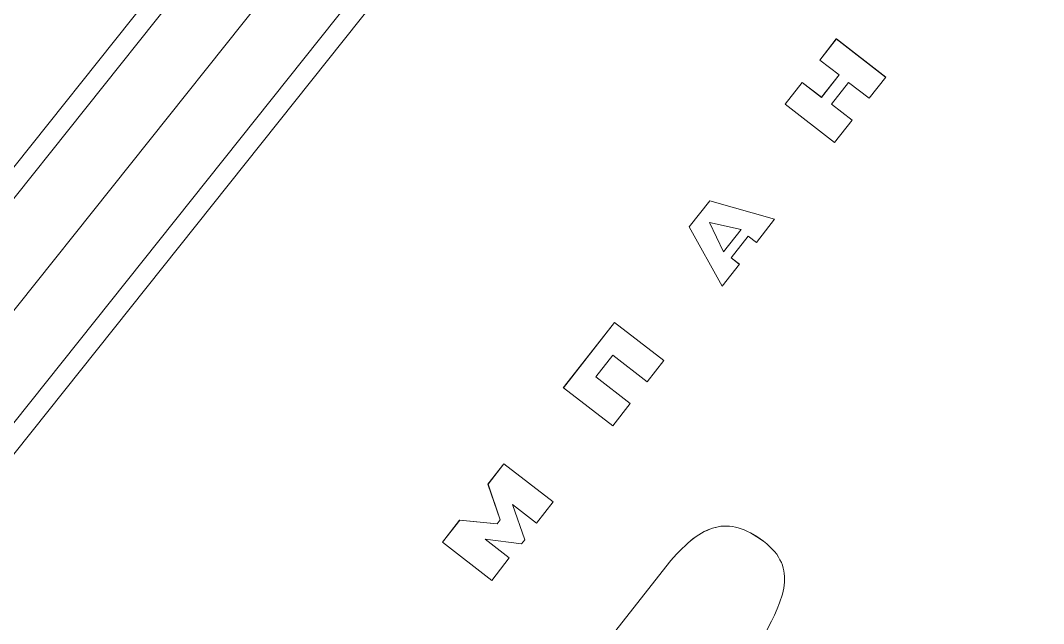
# Model space of a CAD drawing. Header units: millimetres. Extents: x -229914 to 856942, y -268655 to 87212.
# Drawn here: x -134822.1 to -134687.6, y 20069.2 to 20148.5 of the extents above; entities that cross this region are included whole.
import ezdxf

# ---------------------------------------------------------------- set-up
doc = ezdxf.new("R2010")
doc.units = ezdxf.units.MM

# ---------------------------------------------------------------- blocks, each defined once
blk = doc.blocks.new('Т912NEW')
at = {"color": 7, "linetype": 'Continuous', "lineweight": 15}
for p, q in [((4310.75, 545.17), (4310.75, 1545.17)), ((4298.98, 557.17), (4298.98, 1533.17)), ((4301.56, 557.17), (4301.56, 1533.17)), ((4319.94, 1533.17), (4319.94, 557.17)), ((4322.51, 1533.17), (4322.51, 557.17)), ((4373.11, 992.2), (4381.31, 992.32)), ((4373.14, 988.67), (4373.11, 992.2)), ((4373.12, 992.2), (4373.11, 992.2)), ((4373.12, 992.2), (4381.32, 992.32)), ((4373.15, 988.67), (4373.12, 992.2)), ((4381.32, 992.32), (4381.31, 992.32)), ((4381.32, 992.32), (4381.35, 988.77)), ((4373.15, 988.67), (4373.14, 988.67)), ((4376.35, 988.73), (4373.15, 988.67)), ((4376.38, 984.98), (4376.35, 988.73)), ((4376.39, 984.98), (4376.35, 988.73)), ((4381.35, 988.77), (4377.94, 988.72)), ((4377.94, 988.72), (4377.98, 985.08)), ((4373.18, 984.92), (4376.38, 984.98)), ((4373.18, 984.92), (4376.39, 984.98)), ((4376.39, 984.98), (4376.38, 984.98)), ((4377.98, 985.08), (4381.38, 985.14)), ((4377.98, 985.08), (4381.39, 985.14)), ((4381.39, 985.14), (4381.38, 985.14)), ((4381.43, 981.4), (4381.39, 985.14)), ((4373.21, 981.29), (4373.18, 984.92)), ((4373.22, 981.29), (4373.18, 984.92)), ((4373.18, 984.92), (4373.18, 984.92)), ((4373.22, 981.29), (4373.21, 981.29)), ((4381.43, 981.4), (4373.22, 981.29)), ((4373.35, 965.18), (4381.52, 968.57)), ((4373.36, 965.18), (4381.53, 968.57)), ((4381.53, 968.57), (4381.52, 968.57)), ((4381.53, 968.57), (4381.56, 964.71)), ((4373.39, 960.8), (4373.35, 965.18)), ((4373.36, 965.18), (4373.35, 965.18)), ((4373.39, 960.8), (4373.36, 965.18)), ((4378.95, 964.78), (4375.1, 962.9)), ((4378.97, 961.05), (4378.94, 964.77)), ((4378.98, 961.05), (4378.95, 964.78)), ((4381.56, 964.71), (4380.22, 964.69)), ((4380.22, 964.69), (4380.26, 961.06)), ((4378.98, 961.05), (4375.1, 962.9)), ((4381.63, 957.41), (4373.39, 960.8)), ((4381.63, 957.41), (4373.39, 960.8)), ((4373.39, 960.8), (4373.39, 960.8)), ((4380.26, 961.06), (4381.59, 961.07)), ((4380.26, 961.06), (4381.6, 961.07)), ((4381.6, 961.07), (4381.59, 961.07)), ((4381.63, 957.41), (4381.6, 961.07)), ((4381.63, 957.41), (4381.63, 957.41)), ((4373.53, 944.84), (4381.72, 944.96)), ((4373.53, 944.84), (4381.73, 944.96)), ((4373.62, 933.93), (4373.53, 944.84)), ((4373.53, 944.84), (4373.53, 944.84)), ((4373.63, 933.93), (4373.53, 944.84)), ((4381.73, 944.96), (4381.72, 944.96)), ((4381.73, 944.96), (4381.76, 941.42)), ((4381.76, 941.42), (4376.04, 941.33)), ((4376.04, 941.33), (4376.07, 937.69)), ((4376.07, 937.69), (4381.79, 937.78)), ((4376.07, 937.69), (4381.8, 937.78)), ((4381.8, 937.78), (4381.79, 937.78)), ((4381.84, 934.05), (4381.8, 937.78)), ((4373.63, 933.93), (4373.62, 933.93)), ((4381.84, 934.05), (4373.63, 933.93)), ((4403.1, 933.84), (4402.74, 933.68)), ((4403.11, 933.84), (4402.74, 933.68)), ((4403.49, 933.99), (4403.1, 933.84)), ((4403.11, 933.84), (4403.1, 933.84)), ((4403.5, 933.99), (4403.11, 933.84)), ((4403.9, 934.12), (4403.49, 933.99)), ((4403.5, 933.99), (4403.49, 933.99)), ((4403.9, 934.12), (4403.5, 933.99)), ((4404.33, 934.23), (4403.9, 934.12)), ((4404.33, 934.23), (4403.9, 934.12)), ((4403.9, 934.12), (4403.9, 934.12)), ((4404.78, 934.33), (4404.33, 934.23)), ((4404.78, 934.33), (4404.33, 934.23)), ((4404.33, 934.23), (4404.33, 934.23)), ((4405.74, 934.46), (4404.78, 934.33)), ((4405.75, 934.46), (4404.78, 934.33)), ((4404.78, 934.33), (4404.78, 934.33)), ((4406.8, 934.53), (4405.74, 934.46)), ((4405.75, 934.46), (4405.74, 934.46)), ((4406.81, 934.53), (4405.75, 934.46)), ((4407.34, 934.53), (4406.8, 934.53)), ((4406.81, 934.53), (4406.8, 934.53)), ((4407.34, 934.53), (4406.81, 934.53)), ((4407.85, 934.5), (4407.34, 934.53)), ((4407.34, 934.53), (4407.34, 934.53)), ((4408.34, 934.45), (4407.85, 934.5)), ((4408.79, 934.37), (4408.34, 934.45)), ((4409.22, 934.27), (4408.79, 934.37)), ((4409.63, 934.13), (4409.22, 934.27)), ((4410.01, 933.98), (4409.63, 934.13)), ((4410.37, 933.81), (4410.01, 933.98)), ((4401.2, 932.58), (4400.94, 932.3)), ((4401.2, 932.58), (4400.95, 932.3)), ((4401.47, 932.83), (4401.2, 932.58)), ((4401.47, 932.83), (4401.2, 932.58)), ((4401.2, 932.58), (4401.2, 932.58)), ((4401.76, 933.07), (4401.47, 932.83)), ((4401.76, 933.07), (4401.47, 932.83)), ((4401.47, 932.83), (4401.47, 932.83)), ((4402.06, 933.29), (4401.76, 933.07)), ((4402.07, 933.29), (4401.76, 933.07)), ((4401.76, 933.07), (4401.76, 933.07)), ((4402.39, 933.49), (4402.06, 933.29)), ((4402.07, 933.29), (4402.06, 933.29)), ((4402.4, 933.49), (4402.07, 933.29)), ((4402.74, 933.68), (4402.39, 933.49)), ((4402.4, 933.49), (4402.39, 933.49)), ((4402.74, 933.68), (4402.4, 933.49)), ((4402.74, 933.68), (4402.74, 933.68)), ((4410.71, 933.61), (4410.37, 933.81)), ((4411.02, 933.39), (4410.71, 933.61)), ((4411.32, 933.15), (4411.02, 933.39)), ((4411.59, 932.9), (4411.32, 933.15)), ((4411.85, 932.62), (4411.59, 932.9)), ((4412.09, 932.33), (4411.85, 932.62)), ((4400.28, 931.38), (4400.09, 931.03)), ((4400.28, 931.38), (4400.1, 931.03)), ((4400.48, 931.7), (4400.28, 931.38)), ((4400.49, 931.7), (4400.28, 931.38)), ((4400.28, 931.38), (4400.28, 931.38)), ((4400.7, 932.01), (4400.48, 931.7)), ((4400.49, 931.7), (4400.48, 931.7)), ((4400.71, 932.01), (4400.49, 931.7)), ((4400.94, 932.3), (4400.7, 932.01)), ((4400.71, 932.01), (4400.7, 932.01)), ((4400.95, 932.3), (4400.71, 932.01)), ((4400.95, 932.3), (4400.94, 932.3)), ((4412.32, 932.02), (4412.09, 932.33)), ((4412.53, 931.7), (4412.32, 932.02)), ((4412.72, 931.36), (4412.53, 931.7)), ((4412.9, 931.01), (4412.72, 931.36)), ((4399.61, 929.9), (4399.48, 929.48)), ((4399.62, 929.9), (4399.49, 929.48)), ((4399.76, 930.29), (4399.61, 929.9)), ((4399.62, 929.9), (4399.61, 929.9)), ((4399.76, 930.29), (4399.62, 929.9)), ((4399.92, 930.67), (4399.76, 930.29)), ((4399.92, 930.67), (4399.76, 930.29)), ((4399.76, 930.29), (4399.76, 930.29)), ((4400.09, 931.03), (4399.92, 930.67)), ((4400.1, 931.03), (4399.92, 930.67)), ((4399.92, 930.67), (4399.92, 930.67)), ((4400.1, 931.03), (4400.09, 931.03)), ((4413.07, 930.65), (4412.9, 931.01)), ((4413.23, 930.27), (4413.07, 930.65)), ((4413.37, 929.89), (4413.23, 930.27)), ((4413.51, 929.49), (4413.37, 929.89)), ((4399.26, 928.6), (4399.17, 928.13)), ((4399.27, 928.6), (4399.17, 928.13)), ((4399.36, 929.05), (4399.26, 928.6)), ((4399.27, 928.6), (4399.26, 928.6)), ((4399.37, 929.05), (4399.27, 928.6)), ((4399.48, 929.48), (4399.36, 929.05)), ((4399.37, 929.05), (4399.36, 929.05)), ((4399.49, 929.48), (4399.37, 929.05)), ((4399.49, 929.48), (4399.48, 929.48)), ((4413.75, 928.67), (4413.51, 929.49)), ((4413.97, 927.83), (4413.75, 928.67)), ((4399.02, 927.14), (4398.91, 926.08)), ((4399.02, 927.14), (4398.92, 926.08)), ((4399.09, 927.64), (4399.02, 927.14)), ((4399.09, 927.64), (4399.02, 927.14)), ((4399.02, 927.14), (4399.02, 927.14)), ((4399.17, 928.13), (4399.09, 927.64)), ((4399.17, 928.13), (4399.09, 927.64)), ((4399.09, 927.64), (4399.09, 927.64)), ((4399.17, 928.13), (4399.17, 928.13)), ((4414.16, 926.96), (4413.97, 927.83)), ((4398.91, 926.08), (4398.85, 924.96)), ((4398.92, 926.08), (4398.85, 924.96)), ((4398.92, 926.08), (4398.91, 926.08)), ((4414.51, 925.18), (4414.16, 926.96)), ((4399.02, 896.6), (4398.85, 924.96)), ((4398.85, 924.96), (4398.85, 924.96)), ((4399.03, 896.6), (4398.85, 924.96)), ((4373.73, 921.23), (4381.93, 921.34)), ((4373.76, 917.84), (4373.73, 921.23)), ((4373.74, 921.23), (4373.73, 921.23)), ((4373.74, 921.23), (4381.94, 921.34)), ((4373.77, 917.84), (4373.74, 921.23)), ((4381.94, 921.34), (4381.93, 921.34)), ((4381.94, 921.34), (4381.97, 917.79)), ((4377.95, 915.14), (4373.76, 917.84)), ((4373.77, 917.84), (4373.76, 917.84)), ((4377.95, 915.14), (4373.77, 917.84)), ((4381.97, 917.79), (4377.95, 917.74)), ((4377.95, 917.74), (4382.14, 915.14)), ((4377.95, 914.51), (4377.95, 915.14)), ((4377.96, 914.51), (4377.95, 915.14)), ((4377.95, 915.14), (4377.95, 915.14)), ((4382.14, 915.14), (4382.14, 914.43)), ((4373.81, 911.8), (4377.95, 914.51)), ((4373.82, 911.8), (4377.96, 914.51)), ((4377.96, 914.51), (4377.95, 914.51)), ((4382.14, 914.43), (4378, 911.92)), ((4373.85, 908.13), (4373.81, 911.8)), ((4373.82, 911.8), (4373.81, 911.8)), ((4373.85, 908.13), (4373.82, 911.8)), ((4378, 911.92), (4382.02, 911.98)), ((4378, 911.92), (4382.02, 911.98)), ((4382.06, 908.25), (4382.02, 911.98)), ((4382.02, 911.98), (4382.02, 911.98)), ((4382.06, 908.25), (4373.85, 908.13)), ((4373.85, 908.13), (4373.85, 908.13))]:
    blk.add_line(p, q, dxfattribs=at)

msp = doc.modelspace()

# ---------------------------------------------------------------- block references
at = {"rotation": 321.4676820499667}
msp.add_blockref('Т912NEW', (-138753.82306, 22094.20638), dxfattribs=at)

doc.saveas('drawing.dxf')
